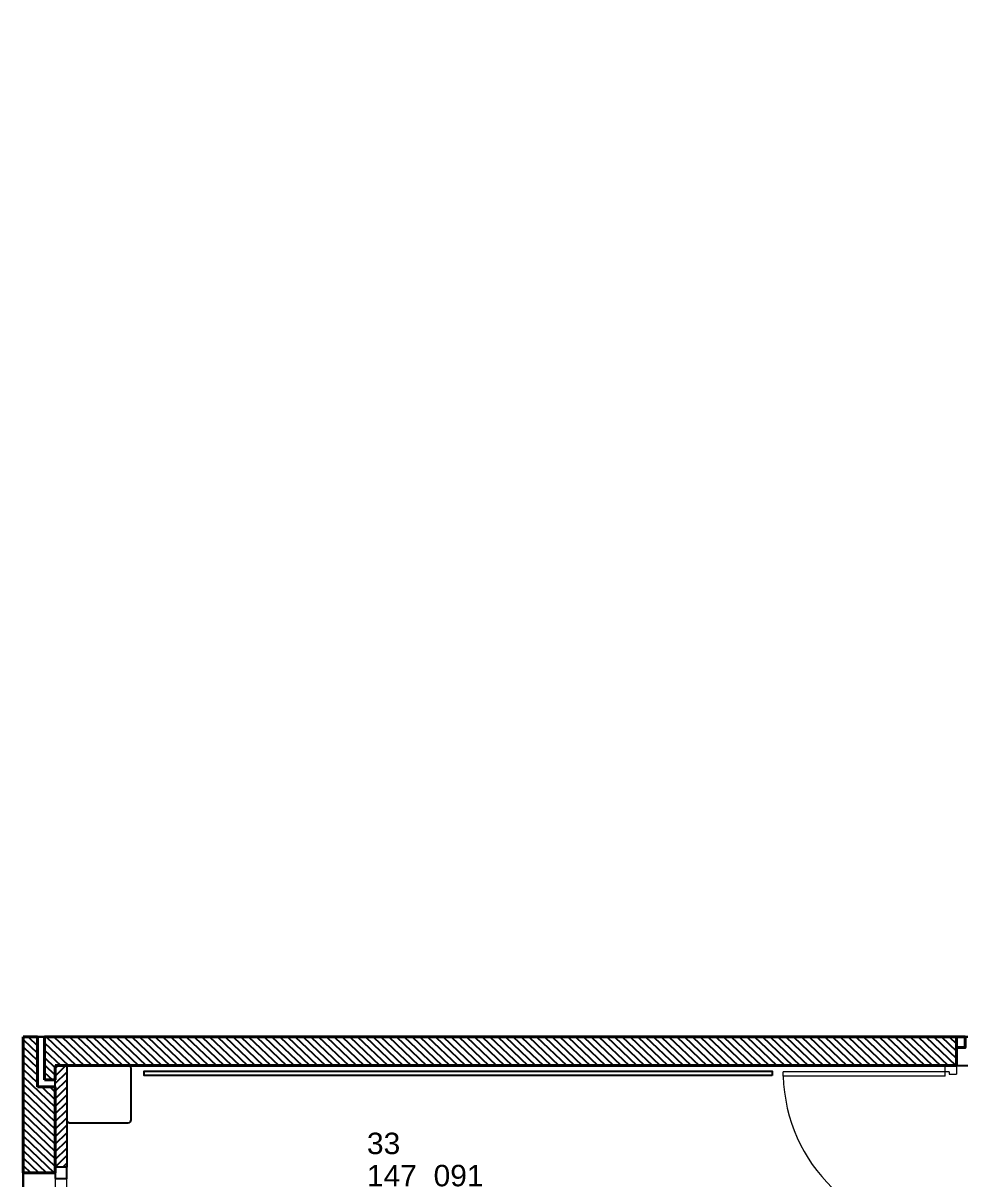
# Model space of a CAD drawing. Header units: metres. Extents: x -8 to 211, y -5 to 116.
# Drawn here: x 143.8 to 150.36, y 91.65 to 99.73 of the extents above; entities that cross this region are included whole.
import ezdxf

# ---------------------------------------------------------------- set-up
doc = ezdxf.new("R2010")
doc.units = ezdxf.units.M
doc.header["$LTSCALE"] = 0.6
doc.header["$MEASUREMENT"] = 0
doc.linetypes.add('CONTINU', pattern=[0])
doc.layers.get('0').update_dxf_attribs({"linetype": 'CONTINUOUS'})
for name, color, linetype in [('009 main courante', 181, 'CONTINUOUS'), ('A_EQMP', 142, 'CONTINUOUS'), ('A_Etiqu_Local', 8, 'CONTINUOUS'), ('A_Etiqu_Local_ancien', 8, 'CONTINUOUS'), ('A_HACH_CLOIS', 7, 'CONTINU'), ('A_HACH_STRUC', 7, 'CONTINUOUS'), ('A_MUR_CLOIS', 8, 'CONTINU'), ('A_MURS_ALÈG', 7, 'CONTINU')]:
    doc.layers.add(name, color=color, linetype=linetype)
for name, color, linetype, lineweight in [('A_CHASS', 4, 'CONTINU', 0), ('A_MURS_STRU', 7, 'CONTINU', 40), ('A_PORTE', 8, 'CONTINU', 0), ('CONTOUR', 54, 'CONTINUOUS', 30)]:
    doc.layers.add(name, color=color, linetype=linetype, lineweight=lineweight)
doc.styles.add('Attribut', font='arial.ttf')

# ---------------------------------------------------------------- blocks, each defined once
blk = doc.blocks.new('A_Etiqu_Local')
at = {"style": 'Attribut', "flags": 1}
for tag, p in [('CODE_HOPITAL', (-0.4463, 1.632)), ('CODE_SITE', (-0.4463, 1.407)), ('CODE_BATIMENT', (-0.4463, 1.182)), ('CODE_SECTEUR', (-0.4463, 0.957)), ('CODE_ETAGE', (-0.4463, 0.732)), ('NOM_NORMALISE', (-0.4463, -0.843)), ('SECTEUR_ACTIVITE', (-0.4463, -1.068)), ('SOUS_SECTEUR_ACTIVITE', (-0.4463, -1.293)), ('VOLUME', (-0.4463, -1.518)), ('SERVICE', (-0.4463, -1.743)), ('CODE_UG', (-0.4463, -1.968)), ('CODE_UA', (-0.4463, -2.193)), ('CODE_POLE', (-0.4463, -2.418)), ('OCCUPANT_EXTERNE', (-0.4463, -2.643)), ('DISPONIBILITE', (-0.4463, -2.868)), ('ACCES_HANDICAPES', (-0.4463, -3.093)), ('NATURE_SOL', (-0.4463, -3.318)), ('RISQUE_LABORATOIRE', (-0.4463, -3.543)), ('AMIANTE', (-0.4463, -3.768))]:
    blk.add_attdef(tag, p, '', height=0.15, dxfattribs=at)
at = {"layer": 'A_Etiqu_Local', "style": 'Attribut'}
for tag, p in [('CODE_PIECE', (-0.4463, 0.282)), ('NOM_USAGE', (-0.4463, 0.057)), ('SURFACE', (-0.4463, -0.168))]:
    blk.add_attdef(tag, p, '', height=0.15, dxfattribs=at)
at = {"layer": 'A_Etiqu_Local_ancien', "style": 'Attribut'}
blk.add_attdef('CODE_PIECE_ANCIEN', (-0.4463, 0.507), '', height=0.15, dxfattribs=at)

msp = doc.modelspace()

# ---------------------------------------------------------------- hatches: boundary and pattern name
at = {"layer": 'A_HACH_CLOIS'}
h = msp.add_hatch(dxfattribs=at)
h.set_pattern_fill('ANSI31', color=8, scale=0.3, style=0)
h.set_pattern_definition([(45, (144.02486, 91.73621), (-0.0265165, 0.0265165), [])])
h.paths.add_polyline_path([(144.1049, 92.4462), (144.0249, 92.4462), (144.0249, 91.7362), (144.1049, 91.7362)])
at = {"layer": 'A_HACH_STRUC', "linetype": 'Continuous'}
h = msp.add_hatch(dxfattribs=at)
h.set_pattern_fill('ANSI31', color=8, scale=0.3, angle=-88.5553, style=0)
h.set_pattern_definition([(316.4447, (143.799855, 91.696355), (0.0258395, 0.0271766), [])])
h.paths.add_polyline_path([(144.0249, 92.2962), (143.8999, 92.2962), (143.8999, 92.6462), (143.7999, 92.6462), (143.7999, 91.6964), (144.0249, 91.6964)])
h = msp.add_hatch(dxfattribs=at)
h.set_pattern_fill('ANSI31', color=8, scale=0.3, angle=-88.5553, style=0)
h.set_pattern_definition([(316.4447, (143.949857, 92.34619), (0.02583954, 0.0271766), [])])
h.paths.add_polyline_path([(150.3251, 92.6462), (143.9499, 92.6462), (143.9499, 92.3462), (144.0249, 92.3462), (144.0249, 92.4462), (144.1049, 92.4462), (150.3251, 92.4462)])

# ---------------------------------------------------------------- linework, layer by layer
at = {"layer": '009 main courante', "color": 8, "linetype": 'Continuous'}
msp.add_lwpolyline([(149.0349, 92.3762), (144.6449, 92.3762), (144.6449, 92.4062), (149.0349, 92.4062)], close=True, dxfattribs=at)
at = {"layer": 'A_CHASS', "color": 8, "linetype": 'Continuous'}
for p, q in [((144.0249, 91.6562), (144.0249, 89.9362)), ((144.1049, 89.9362), (144.1049, 91.6562))]:
    msp.add_line(p, q, dxfattribs=at)
at = {"layer": 'A_EQMP', "color": 8, "linetype": 'Continuous'}
msp.add_lwpolyline([(144.1049, 92.4462), (144.1049, 92.0662, 0.414214), (144.1249, 92.0462), (144.5349, 92.0462, 0.414214), (144.5549, 92.0662), (144.5549, 92.4262, 0.414213), (144.5349, 92.4462), (144.1049, 92.4462)], format="xyb", dxfattribs=at)
at = {"layer": 'A_MUR_CLOIS', "color": 8, "linetype": 'Continuous'}
for points in [[(144.0249, 92.4462), (144.1049, 92.4462), (144.1049, 91.7362), (144.0249, 91.7362)], [(144.0249, 91.6562), (144.1049, 91.6562), (144.1049, 91.7362), (144.0249, 91.7362)]]:
    msp.add_lwpolyline(points, close=True, dxfattribs=at)
at = {"layer": 'A_MURS_ALÈG', "color": 8, "ltscale": 200}
for p, q in [((150.3251, 92.4462), (152.1199, 92.4462)), ((143.7999, 89.8962), (143.7999, 91.6964))]:
    msp.add_line(p, q, dxfattribs=at)
at = {"layer": 'A_MURS_STRU', "color": 8, "linetype": 'Continuous'}
for p, q in [((143.7999, 92.6462), (143.8999, 92.6462)), ((143.7999, 92.6462), (143.7999, 91.6964)), ((143.8999, 92.6462), (143.8999, 92.2962)), ((150.3851, 92.6462), (143.9499, 92.6462)), ((143.9499, 92.3462), (143.9499, 92.6462)), ((150.3251, 92.6462), (150.3251, 92.4462)), ((144.0249, 92.4462), (150.3251, 92.4462)), ((144.0249, 92.4462), (144.0249, 92.3462)), ((143.8999, 92.2962), (144.0249, 92.2962)), ((144.0249, 92.3462), (143.9499, 92.3462)), ((144.0249, 92.2962), (144.0249, 91.6964)), ((143.7999, 91.6964), (144.0249, 91.6964))]:
    msp.add_line(p, q, dxfattribs=at)
msp.add_lwpolyline([(150.3851, 92.6462), (150.3851, 92.5712), (150.3251, 92.5712)], dxfattribs=at)
at = {"layer": 'A_PORTE', "color": 8, "linetype": 'Continuous'}
for p, q in [((150.3249, 92.4462), (150.2449, 92.4462)), ((150.2449, 92.3723), (150.2449, 92.4462)), ((150.3249, 92.4462), (150.3249, 92.3863)), ((150.2727, 92.4023), (149.1133, 92.4023)), ((149.1133, 92.3723), (149.1133, 92.4023)), ((150.2449, 92.3723), (149.1133, 92.3723)), ((150.2727, 92.4023), (150.2727, 92.3863)), ((150.2727, 92.3863), (150.3249, 92.3863))]:
    msp.add_line(p, q, dxfattribs=at)
msp.add_arc((150.2449, 92.4023), 1.132, 181.51862, 270, dxfattribs=at)
at = {"layer": 'CONTOUR', "color": 8}
for points in [[(143.7999, 92.6462), (152.1749, 92.6462), (152.1749, 106.9966)], [(143.7999, 92.6466), (152.1749, 92.6466)], [(145.0748, 78.0462), (143.7999, 78.0462), (143.7999, 92.6466)]]:
    msp.add_lwpolyline(points, dxfattribs=at)

# ---------------------------------------------------------------- block references
at = {"layer": 'A_Etiqu_Local', "color": 8}
ref = msp.add_blockref('A_Etiqu_Local', (146.6493, 91.3195), dxfattribs=at)
ref.add_attrib('CODE_PIECE', '147_091', (146.203, 91.6015), dxfattribs={"height": 0.15, "style": 'Attribut'})
ref.add_attrib('CODE_PIECE_ANCIEN', '33', (146.203, 91.8265), dxfattribs={"layer": 'A_Etiqu_Local_ancien', "height": 0.15, "style": 'Attribut'})
ref.add_attrib('NOM_USAGE', 'CHAMBRE 451_452 _ 2 LITS', (146.203, 91.3765), dxfattribs={"height": 0.15, "style": 'Attribut'})
ref.add_attrib('SURFACE', '18.88m²', (146.203, 91.1515), dxfattribs={"height": 0.15, "style": 'Attribut'})

doc.saveas('drawing.dxf')
